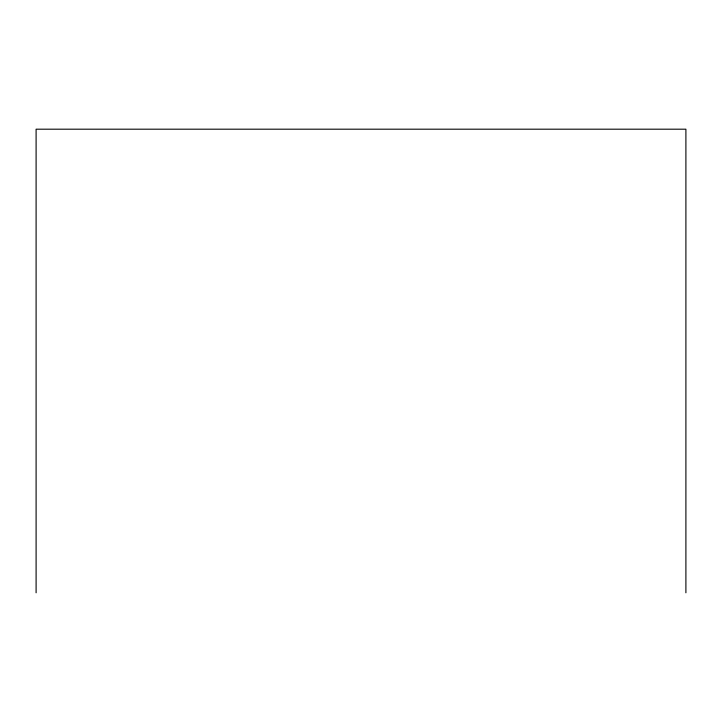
<?xml version="1.0" encoding="UTF-8"?>
<svg xmlns="http://www.w3.org/2000/svg" width="722" height="722" viewBox="0 0 722 722"><rect width="100%" height="100%" fill="white"/><g stroke="black" fill="none" stroke-linecap="round" stroke-linejoin="round"><path stroke-width="1.08" d="M685.9 592.807L685.9 129.193L36.1 129.193L36.1 592.807"/></g></svg>
